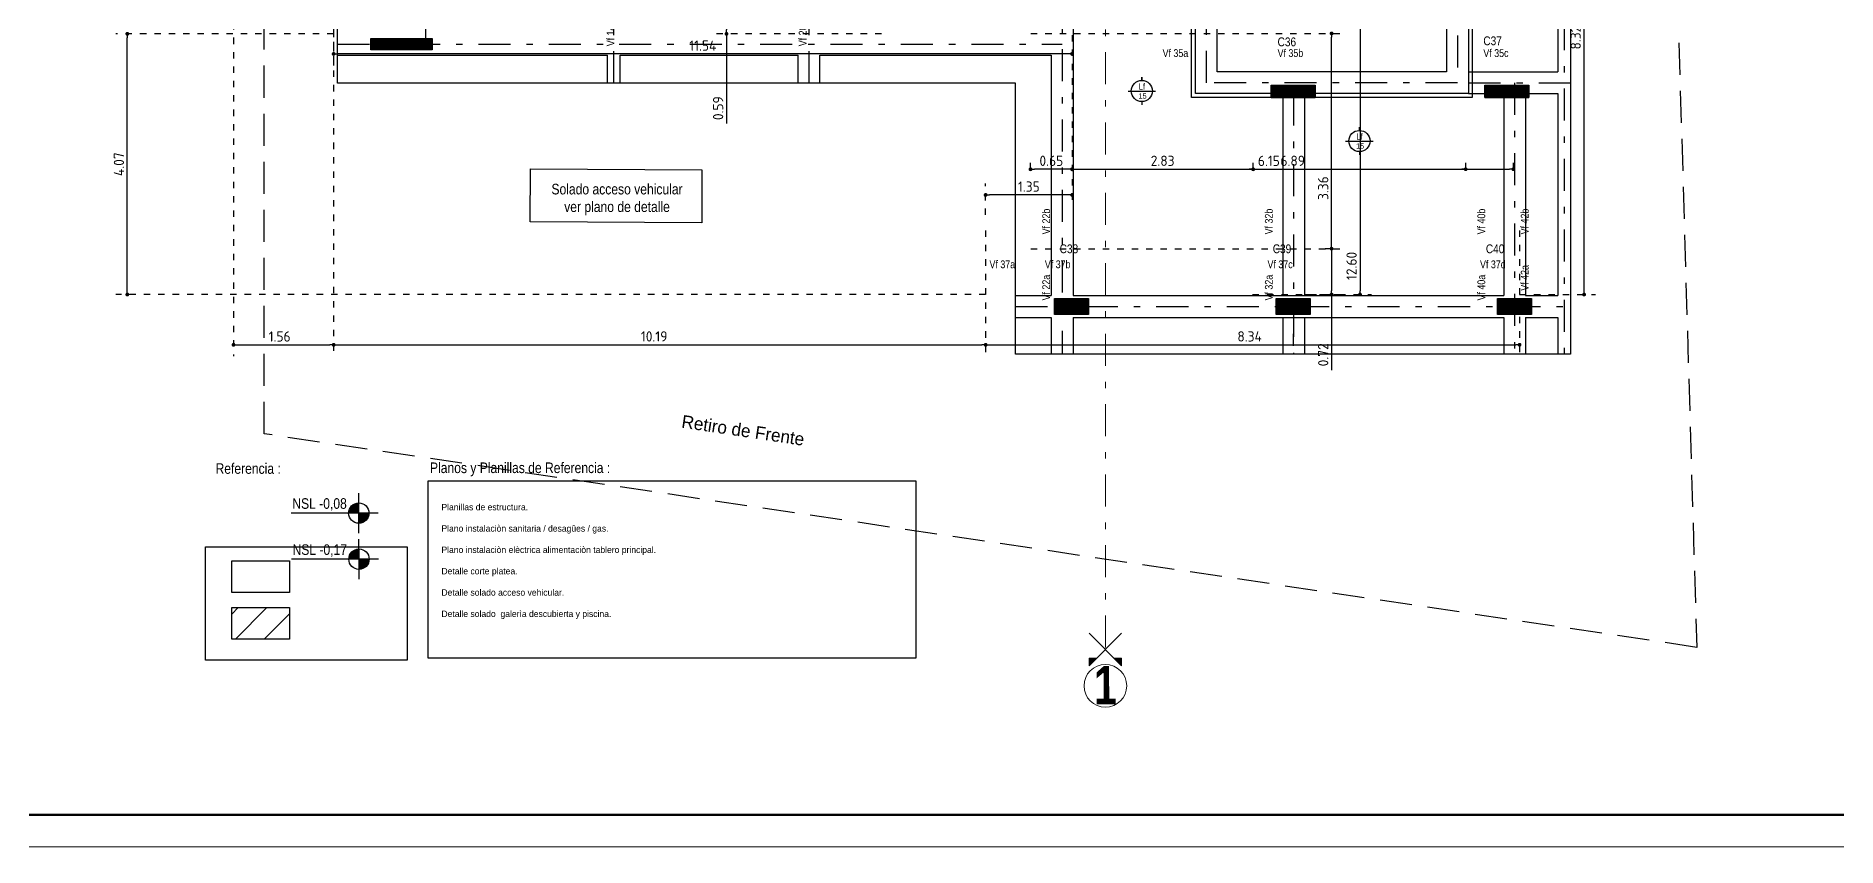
# Model space of a CAD drawing. Extents: x 233 to 569, y -241 to -74.
# Drawn here: x 346.48 to 374.62, y -111.52 to -98.86 of the extents above; entities that cross this region are included whole.
import ezdxf
from ezdxf.enums import TextEntityAlignment as Align

# ---------------------------------------------------------------- set-up
doc = ezdxf.new("R2010")
doc.units = 0
doc.header["$MEASUREMENT"] = 0
for name, pattern in [('CENTER', [2, 1.25, -0.25, 0.25, -0.25]), ('DASHDOT', [1, 0.5, -0.25, 0, -0.25]), ('DOT2', [0.125, 0, -0.125]), ('TRAZOS', [0.75, 0.5, -0.25])]:
    doc.linetypes.add(name, pattern=pattern)
doc.layers.get('0').update_dxf_attribs({"linetype": 'CONTINUOUS', "lineweight": 50})
doc.layers.get('DEFPOINTS').update_dxf_attribs({"linetype": 'CONTINUOUS'})
for name, color, linetype, lineweight in [('00 EJES DE REPLANTEO MODEL 1 Y 2', 1, 'CENTER', 20), ('LINEAS', 2, 'CONTINUOUS', 20), ('MARCOS', 4, 'CONTINUOUS', 80)]:
    doc.layers.add(name, color=color, linetype=linetype, lineweight=lineweight)
for name, color, linetype in [('2D PB TERRENO RETIROS', 205, 'CONTINUOUS'), ('2D PLATEA COLUMNAS BORDES', 7, 'CONTINUOUS'), ('2D PLATEA COLUMNAS HATCH', 92, 'CONTINUOUS'), ('2D PLATEA CONTORNOS', 211, 'CONTINUOUS'), ('2D PLATEA VIGAS', 7, 'CONTINUOUS'), ('2D PLATEA VIGAS EJES', 5, 'DASHDOT'), ('NIVELES PLANTA', 7, 'CONTINUOUS'), ('PAPER PLATEA EST COTAS 1 50 EJES VIGAS', 7, 'CONTINUOUS'), ('PAPER PLATEA EST TEXTO NOM COLUMNAS', 92, 'CONTINUOUS'), ('PAPER PLATEA EST TEXTO NOM VIGAS', 7, 'CONTINUOUS'), ('PAPER ROTULO TEXTO LETRA OSCURA', 250, 'CONTINUOUS')]:
    doc.layers.add(name, color=color, linetype=linetype)
doc.styles.add('ARIAL', font='')
doc.styles.add('SANSSERIFBOLD', font='', dxfattribs={"width": 0.8, "height": 0.32774})
doc.styles.get("Standard").update_dxf_attribs({"font": 'bahnschrift.ttf'})
doc.styles.add('style3', font='GOTHIC.TTF')
doc.styles.get('ARIAL').set_extended_font_data('DIN')
doc.styles.get('SANSSERIFBOLD').set_extended_font_data('Sitka Banner Semibold', bold=True)
doc.dimstyles.new('PLANTA', dxfattribs={"dimscale": 0, "dimtxt": 0.16, "dimasz": 0.06, "dimexe": 0.18, "dimexo": 0, "dimgap": 0.05, "dimtad": 1, "dimzin": 0, "dimdsep": 46, "dimtxsty": 'ARIAL', "dimblk1": 'DOT', "dimblk2": 'DOT', "dimsah": 1, "dimcen": 0.09, "dimclrd": 1, "dimclre": 1, "dimclrt": 3, "dimadec": 0, "dimazin": 0, "dimtfac": 1, "dimtofl": 0, "dimtmove": 0, "dimatfit": 3, "dimldrblk": 'DOT', "dimfxl": 0.18, "dimtolj": 1, "dimtzin": 0, "dimarcsym": 0})
pattern_1 = [(90, (346.897561, 32.2584004), (-0.00635, 2e-18), []), (180, (346.897561, 32.2584004), (-2e-18, -0.00635), [])]

# ---------------------------------------------------------------- blocks, each defined once
blk = doc.blocks.new('_DOT')
at = {"color": 0, "linetype": 'ByBlock'}
blk.add_line((-0.5, 0), (-1, 0), dxfattribs=at)
at = {"color": 0, "linetype": 'ByBlock', "const_width": 0.5}
blk.add_lwpolyline([(-0.25, 0, 1), (0.25, 0, 1)], format="xyb", close=True, dxfattribs=at)
blk = doc.blocks.new('*D471')
at = {"layer": 'DEFPOINTS', "color": 0, "transparency": 16777216}
for p in [(362.668, -90.291), (361.318, -101.339), (361.318, -101.65)]:
    blk.add_point(p, dxfattribs=at)
at = {"layer": 'PAPER PLATEA EST COTAS 1 50 EJES VIGAS', "color": 1, "linetype": 'DOT2', "lineweight": -2, "transparency": 16777216}
for p, q in [((362.668, -90.291), (362.668, -101.519)), ((361.318, -101.65), (361.318, -101.159))]:
    blk.add_line(p, q, dxfattribs=at)
at = {"layer": 'PAPER PLATEA EST COTAS 1 50 EJES VIGAS', "color": 1, "lineweight": -2, "transparency": 16777216}
blk.add_line((362.608, -101.339), (361.378, -101.339), dxfattribs=at)
at = {"layer": 'PAPER PLATEA EST COTAS 1 50 EJES VIGAS', "color": 1, "lineweight": -2, "transparency": 16777216, "xscale": 0.06, "yscale": 0.06, "zscale": 0.06, "rotation": 180}
blk.add_blockref('_DOT', (361.318, -101.339), dxfattribs=at)
at = {"layer": 'PAPER PLATEA EST COTAS 1 50 EJES VIGAS', "color": 1, "lineweight": -2, "transparency": 16777216, "xscale": 0.06, "yscale": 0.06, "zscale": 0.06}
blk.add_blockref('_DOT', (362.668, -101.339), dxfattribs=at)
at = {"layer": 'PAPER PLATEA EST COTAS 1 50 EJES VIGAS', "color": 3, "transparency": 16777216, "insert": (361.993, -101.208), "char_height": 0.16, "attachment_point": 5, "style": 'ARIAL'}
blk.add_mtext('\\A1;1.35', dxfattribs=at)
blk = doc.blocks.new('*D472')
at = {"layer": 'DEFPOINTS', "color": 0, "transparency": 16777216}
for p in [(362.668, -90.291), (351.133, -98.547), (351.133, -99.136)]:
    blk.add_point(p, dxfattribs=at)
at = {"layer": 'PAPER PLATEA EST COTAS 1 50 EJES VIGAS', "color": 1, "linetype": 'DOT2', "lineweight": -2, "transparency": 16777216}
for p, q in [((362.668, -90.291), (362.668, -99.316)), ((351.133, -98.547), (351.133, -99.316))]:
    blk.add_line(p, q, dxfattribs=at)
at = {"layer": 'PAPER PLATEA EST COTAS 1 50 EJES VIGAS', "color": 1, "lineweight": -2, "transparency": 16777216}
blk.add_line((362.608, -99.136), (351.193, -99.136), dxfattribs=at)
at = {"layer": 'PAPER PLATEA EST COTAS 1 50 EJES VIGAS', "color": 1, "lineweight": -2, "transparency": 16777216, "xscale": 0.06, "yscale": 0.06, "zscale": 0.06, "rotation": 180}
blk.add_blockref('_DOT', (351.133, -99.136), dxfattribs=at)
at = {"layer": 'PAPER PLATEA EST COTAS 1 50 EJES VIGAS', "color": 1, "lineweight": -2, "transparency": 16777216, "xscale": 0.06, "yscale": 0.06, "zscale": 0.06}
blk.add_blockref('_DOT', (362.668, -99.136), dxfattribs=at)
at = {"layer": 'PAPER PLATEA EST COTAS 1 50 EJES VIGAS', "color": 3, "transparency": 16777216, "insert": (356.9, -99.006), "char_height": 0.16, "attachment_point": 5, "style": 'ARIAL'}
blk.add_mtext('\\A1;11.54', dxfattribs=at)
blk = doc.blocks.new('*D481')
at = {"layer": 'DEFPOINTS', "color": 0, "transparency": 16777216}
for p in [(362.668, -90.291), (365.488, -102.894), (367.166, -102.894)]:
    blk.add_point(p, dxfattribs=at)
at = {"layer": 'PAPER PLATEA EST COTAS 1 50 EJES VIGAS', "color": 1, "linetype": 'DOT2', "lineweight": -2, "transparency": 16777216}
for p, q in [((362.668, -90.291), (367.346, -90.291)), ((365.488, -102.894), (367.346, -102.894))]:
    blk.add_line(p, q, dxfattribs=at)
at = {"layer": 'PAPER PLATEA EST COTAS 1 50 EJES VIGAS', "color": 1, "lineweight": -2, "transparency": 16777216}
blk.add_line((367.166, -90.351), (367.166, -102.834), dxfattribs=at)
at = {"layer": 'PAPER PLATEA EST COTAS 1 50 EJES VIGAS', "color": 1, "lineweight": -2, "transparency": 16777216, "xscale": 0.06, "yscale": 0.06, "zscale": 0.06}
for p, rotation in [((367.166, -90.291), 90), ((367.166, -102.894), 270)]:
    blk.add_blockref('_DOT', p, dxfattribs=dict(at, rotation=rotation))
at = {"layer": 'PAPER PLATEA EST COTAS 1 50 EJES VIGAS', "color": 3, "transparency": 16777216, "insert": (367.034, -102.447), "char_height": 0.16, "attachment_point": 5, "rotation": 90, "style": 'ARIAL'}
blk.add_mtext('\\A1;12.60', dxfattribs=at)
blk = doc.blocks.new('*D443')
at = {"layer": 'DEFPOINTS', "color": 0, "transparency": 16777216}
for p in [(369.658, -94.575), (370.667, -94.575), (369.658, -102.894)]:
    blk.add_point(p, dxfattribs=at)
at = {"layer": 'PAPER PLATEA EST COTAS 1 50 EJES VIGAS', "color": 1, "linetype": 'DOT2', "lineweight": -2, "transparency": 16777216}
for p, q in [((369.658, -94.575), (370.847, -94.575)), ((369.658, -102.894), (370.847, -102.894))]:
    blk.add_line(p, q, dxfattribs=at)
at = {"layer": 'PAPER PLATEA EST COTAS 1 50 EJES VIGAS', "color": 1, "lineweight": -2, "transparency": 16777216}
blk.add_line((370.667, -102.834), (370.667, -94.635), dxfattribs=at)
at = {"layer": 'PAPER PLATEA EST COTAS 1 50 EJES VIGAS', "color": 1, "lineweight": -2, "transparency": 16777216, "xscale": 0.06, "yscale": 0.06, "zscale": 0.06}
for p, rotation in [((370.667, -94.575), 90), ((370.667, -102.894), 270)]:
    blk.add_blockref('_DOT', p, dxfattribs=dict(at, rotation=rotation))
at = {"layer": 'PAPER PLATEA EST COTAS 1 50 EJES VIGAS', "color": 3, "transparency": 16777216, "insert": (370.535, -98.881), "char_height": 0.16, "attachment_point": 5, "rotation": 90, "style": 'ARIAL'}
blk.add_mtext('\\A1;8.32', dxfattribs=at)
blk = doc.blocks.new('*D444')
at = {"layer": 'DEFPOINTS', "color": 0, "transparency": 16777216}
for p in [(347.91, -98.822), (351.133, -98.822), (361.318, -102.894)]:
    blk.add_point(p, dxfattribs=at)
at = {"layer": 'PAPER PLATEA EST COTAS 1 50 EJES VIGAS', "color": 1, "linetype": 'DOT2', "lineweight": -2, "transparency": 16777216}
for p, q in [((351.133, -98.822), (347.73, -98.822)), ((361.318, -102.894), (347.73, -102.894))]:
    blk.add_line(p, q, dxfattribs=at)
at = {"layer": 'PAPER PLATEA EST COTAS 1 50 EJES VIGAS', "color": 1, "lineweight": -2, "transparency": 16777216}
blk.add_line((347.91, -102.834), (347.91, -98.882), dxfattribs=at)
at = {"layer": 'PAPER PLATEA EST COTAS 1 50 EJES VIGAS', "color": 1, "lineweight": -2, "transparency": 16777216, "xscale": 0.06, "yscale": 0.06, "zscale": 0.06}
for p, rotation in [((347.91, -98.822), 90), ((347.91, -102.894), 270)]:
    blk.add_blockref('_DOT', p, dxfattribs=dict(at, rotation=rotation))
at = {"layer": 'PAPER PLATEA EST COTAS 1 50 EJES VIGAS', "color": 3, "transparency": 16777216, "insert": (347.779, -100.858), "char_height": 0.16, "attachment_point": 5, "rotation": 90, "style": 'ARIAL'}
blk.add_mtext('\\A1;4.07', dxfattribs=at)
blk = doc.blocks.new('*D445')
at = {"layer": 'DEFPOINTS', "color": 0, "transparency": 16777216}
for p in [(361.318, -101.893), (369.658, -101.893), (369.658, -103.679)]:
    blk.add_point(p, dxfattribs=at)
at = {"layer": 'PAPER PLATEA EST COTAS 1 50 EJES VIGAS', "color": 1, "linetype": 'DOT2', "lineweight": -2, "transparency": 16777216}
for p, q in [((361.318, -101.893), (361.318, -103.859)), ((369.658, -101.893), (369.658, -103.859))]:
    blk.add_line(p, q, dxfattribs=at)
at = {"layer": 'PAPER PLATEA EST COTAS 1 50 EJES VIGAS', "color": 1, "lineweight": -2, "transparency": 16777216}
blk.add_line((361.378, -103.679), (369.598, -103.679), dxfattribs=at)
at = {"layer": 'PAPER PLATEA EST COTAS 1 50 EJES VIGAS', "color": 1, "lineweight": -2, "transparency": 16777216, "xscale": 0.06, "yscale": 0.06, "zscale": 0.06, "rotation": 180}
blk.add_blockref('_DOT', (361.318, -103.679), dxfattribs=at)
at = {"layer": 'PAPER PLATEA EST COTAS 1 50 EJES VIGAS', "color": 1, "lineweight": -2, "transparency": 16777216, "xscale": 0.06, "yscale": 0.06, "zscale": 0.06}
blk.add_blockref('_DOT', (369.658, -103.679), dxfattribs=at)
at = {"layer": 'PAPER PLATEA EST COTAS 1 50 EJES VIGAS', "color": 3, "transparency": 16777216, "insert": (365.442, -103.548), "char_height": 0.16, "attachment_point": 5, "style": 'ARIAL'}
blk.add_mtext('\\A1;8.34', dxfattribs=at)
blk = doc.blocks.new('*D448')
at = {"layer": 'DEFPOINTS', "color": 0, "transparency": 16777216}
for p in [(351.133, -97.821), (361.318, -101.893), (361.318, -103.679)]:
    blk.add_point(p, dxfattribs=at)
at = {"layer": 'PAPER PLATEA EST COTAS 1 50 EJES VIGAS', "color": 1, "linetype": 'DOT2', "lineweight": -2, "transparency": 16777216}
for p, q in [((351.133, -97.821), (351.133, -103.859)), ((361.318, -101.893), (361.318, -103.859))]:
    blk.add_line(p, q, dxfattribs=at)
at = {"layer": 'PAPER PLATEA EST COTAS 1 50 EJES VIGAS', "color": 1, "lineweight": -2, "transparency": 16777216}
blk.add_line((351.193, -103.679), (361.258, -103.679), dxfattribs=at)
at = {"layer": 'PAPER PLATEA EST COTAS 1 50 EJES VIGAS', "color": 1, "lineweight": -2, "transparency": 16777216, "xscale": 0.06, "yscale": 0.06, "zscale": 0.06, "rotation": 180}
blk.add_blockref('_DOT', (351.133, -103.679), dxfattribs=at)
at = {"layer": 'PAPER PLATEA EST COTAS 1 50 EJES VIGAS', "color": 1, "lineweight": -2, "transparency": 16777216, "xscale": 0.06, "yscale": 0.06, "zscale": 0.06}
blk.add_blockref('_DOT', (361.318, -103.679), dxfattribs=at)
at = {"layer": 'PAPER PLATEA EST COTAS 1 50 EJES VIGAS', "color": 3, "transparency": 16777216, "insert": (356.14, -103.548), "char_height": 0.16, "attachment_point": 5, "style": 'ARIAL'}
blk.add_mtext('\\A1;10.19', dxfattribs=at)
blk = doc.blocks.new('*D449')
at = {"layer": 'DEFPOINTS', "color": 0, "transparency": 16777216}
for p in [(349.569, -94.156), (351.133, -97.821), (351.133, -103.679)]:
    blk.add_point(p, dxfattribs=at)
at = {"layer": 'PAPER PLATEA EST COTAS 1 50 EJES VIGAS', "color": 1, "linetype": 'DOT2', "lineweight": -2, "transparency": 16777216}
for p, q in [((349.569, -94.156), (349.569, -103.859)), ((351.133, -97.821), (351.133, -103.859))]:
    blk.add_line(p, q, dxfattribs=at)
at = {"layer": 'PAPER PLATEA EST COTAS 1 50 EJES VIGAS', "color": 1, "lineweight": -2, "transparency": 16777216}
blk.add_line((349.629, -103.679), (351.073, -103.679), dxfattribs=at)
at = {"layer": 'PAPER PLATEA EST COTAS 1 50 EJES VIGAS', "color": 1, "lineweight": -2, "transparency": 16777216, "xscale": 0.06, "yscale": 0.06, "zscale": 0.06, "rotation": 180}
blk.add_blockref('_DOT', (349.569, -103.679), dxfattribs=at)
at = {"layer": 'PAPER PLATEA EST COTAS 1 50 EJES VIGAS', "color": 1, "lineweight": -2, "transparency": 16777216, "xscale": 0.06, "yscale": 0.06, "zscale": 0.06}
blk.add_blockref('_DOT', (351.133, -103.679), dxfattribs=at)
at = {"layer": 'PAPER PLATEA EST COTAS 1 50 EJES VIGAS', "color": 3, "transparency": 16777216, "insert": (350.29, -103.549), "char_height": 0.16, "attachment_point": 5, "style": 'ARIAL'}
blk.add_mtext('\\A1;1.56', dxfattribs=at)
blk = doc.blocks.new('*D457')
at = {"layer": 'DEFPOINTS', "color": 0, "transparency": 16777216}
for p in [(357.27, -98.236), (362.714, -98.236), (359.69, -98.822)]:
    blk.add_point(p, dxfattribs=at)
at = {"layer": 'PAPER PLATEA EST COTAS 1 50 EJES VIGAS', "color": 1, "linetype": 'DOT2', "lineweight": -2, "transparency": 16777216}
for p, q in [((362.714, -98.236), (357.09, -98.236)), ((359.69, -98.822), (357.09, -98.822))]:
    blk.add_line(p, q, dxfattribs=at)
at = {"layer": 'PAPER PLATEA EST COTAS 1 50 EJES VIGAS', "color": 1, "lineweight": -2, "transparency": 16777216}
for p, q in [((357.27, -98.296), (357.27, -98.762)), ((357.27, -98.822), (357.27, -100.225))]:
    blk.add_line(p, q, dxfattribs=at)
at = {"layer": 'PAPER PLATEA EST COTAS 1 50 EJES VIGAS', "color": 1, "lineweight": -2, "transparency": 16777216, "xscale": 0.06, "yscale": 0.06, "zscale": 0.06}
for p, rotation in [((357.27, -98.236), 90), ((357.27, -98.822), 270)]:
    blk.add_blockref('_DOT', p, dxfattribs=dict(at, rotation=rotation))
at = {"layer": 'PAPER PLATEA EST COTAS 1 50 EJES VIGAS', "color": 3, "transparency": 16777216, "insert": (357.139, -99.983), "char_height": 0.16, "attachment_point": 5, "rotation": 90, "style": 'ARIAL'}
blk.add_mtext('\\A1;0.59', dxfattribs=at)
blk = doc.blocks.new('*D495')
at = {"layer": 'DEFPOINTS', "color": 0, "transparency": 16777216}
for p in [(362.025, -98.816), (366.722, -98.816), (366.722, -102.178)]:
    blk.add_point(p, dxfattribs=at)
at = {"layer": 'PAPER PLATEA EST COTAS 1 50 EJES VIGAS', "color": 1, "linetype": 'DOT2', "lineweight": -2, "transparency": 16777216}
for p, q in [((362.025, -98.816), (366.902, -98.816)), ((366.722, -102.178), (366.542, -102.178))]:
    blk.add_line(p, q, dxfattribs=at)
at = {"layer": 'PAPER PLATEA EST COTAS 1 50 EJES VIGAS', "color": 1, "lineweight": -2, "transparency": 16777216}
blk.add_line((366.722, -102.118), (366.722, -98.876), dxfattribs=at)
at = {"layer": 'PAPER PLATEA EST COTAS 1 50 EJES VIGAS', "color": 1, "lineweight": -2, "transparency": 16777216, "xscale": 0.06, "yscale": 0.06, "zscale": 0.06}
for p, rotation in [((366.722, -98.816), 90), ((366.722, -102.178), 270)]:
    blk.add_blockref('_DOT', p, dxfattribs=dict(at, rotation=rotation))
at = {"layer": 'PAPER PLATEA EST COTAS 1 50 EJES VIGAS', "color": 3, "transparency": 16777216, "insert": (366.591, -101.232), "char_height": 0.16, "attachment_point": 5, "rotation": 90, "style": 'ARIAL'}
blk.add_mtext('\\A1;3.36', dxfattribs=at)
blk = doc.blocks.new('*D496')
at = {"layer": 'DEFPOINTS', "color": 0, "transparency": 16777216}
for p in [(362.025, -102.178), (366.722, -102.178), (366.309, -102.894)]:
    blk.add_point(p, dxfattribs=at)
at = {"layer": 'PAPER PLATEA EST COTAS 1 50 EJES VIGAS', "color": 1, "linetype": 'DOT2', "lineweight": -2, "transparency": 16777216}
for p, q in [((362.025, -102.178), (366.902, -102.178)), ((366.309, -102.894), (366.902, -102.894))]:
    blk.add_line(p, q, dxfattribs=at)
at = {"layer": 'PAPER PLATEA EST COTAS 1 50 EJES VIGAS', "color": 1, "lineweight": -2, "transparency": 16777216}
for p, q in [((366.722, -102.238), (366.722, -102.834)), ((366.722, -102.894), (366.722, -104.077))]:
    blk.add_line(p, q, dxfattribs=at)
at = {"layer": 'PAPER PLATEA EST COTAS 1 50 EJES VIGAS', "color": 1, "lineweight": -2, "transparency": 16777216, "xscale": 0.06, "yscale": 0.06, "zscale": 0.06}
for p, rotation in [((366.722, -102.178), 90), ((366.722, -102.894), 270)]:
    blk.add_blockref('_DOT', p, dxfattribs=dict(at, rotation=rotation))
at = {"layer": 'PAPER PLATEA EST COTAS 1 50 EJES VIGAS', "color": 3, "transparency": 16777216, "insert": (366.591, -103.835), "char_height": 0.16, "attachment_point": 5, "rotation": 90, "style": 'ARIAL'}
blk.add_mtext('\\A1;0.72', dxfattribs=at)
blk = doc.blocks.new('*D505')
at = {"layer": 'DEFPOINTS', "color": 0, "transparency": 16777216}
for p in [(362.668, -90.291), (365.497, -100.937), (365.497, -100.937)]:
    blk.add_point(p, dxfattribs=at)
at = {"layer": 'PAPER PLATEA EST COTAS 1 50 EJES VIGAS', "color": 1, "linetype": 'DOT2', "lineweight": -2, "transparency": 16777216}
for p, q in [((362.668, -90.291), (362.668, -101.117)), ((365.497, -100.937), (365.497, -100.757))]:
    blk.add_line(p, q, dxfattribs=at)
at = {"layer": 'PAPER PLATEA EST COTAS 1 50 EJES VIGAS', "color": 1, "lineweight": -2, "transparency": 16777216}
blk.add_line((362.728, -100.937), (365.437, -100.937), dxfattribs=at)
at = {"layer": 'PAPER PLATEA EST COTAS 1 50 EJES VIGAS', "color": 1, "lineweight": -2, "transparency": 16777216, "xscale": 0.06, "yscale": 0.06, "zscale": 0.06, "rotation": 180}
blk.add_blockref('_DOT', (362.668, -100.937), dxfattribs=at)
at = {"layer": 'PAPER PLATEA EST COTAS 1 50 EJES VIGAS', "color": 1, "lineweight": -2, "transparency": 16777216, "xscale": 0.06, "yscale": 0.06, "zscale": 0.06}
blk.add_blockref('_DOT', (365.497, -100.937), dxfattribs=at)
at = {"layer": 'PAPER PLATEA EST COTAS 1 50 EJES VIGAS', "color": 3, "transparency": 16777216, "insert": (364.083, -100.805), "char_height": 0.16, "attachment_point": 5, "style": 'ARIAL'}
blk.add_mtext('\\A1;2.83', dxfattribs=at)
blk = doc.blocks.new('*D506')
at = {"layer": 'DEFPOINTS', "color": 0, "transparency": 16777216}
for p in [(362.668, -90.291), (368.817, -100.937), (368.817, -100.937)]:
    blk.add_point(p, dxfattribs=at)
at = {"layer": 'PAPER PLATEA EST COTAS 1 50 EJES VIGAS', "color": 1, "linetype": 'DOT2', "lineweight": -2, "transparency": 16777216}
for p, q in [((362.668, -90.291), (362.668, -101.117)), ((368.817, -100.937), (368.817, -100.757))]:
    blk.add_line(p, q, dxfattribs=at)
at = {"layer": 'PAPER PLATEA EST COTAS 1 50 EJES VIGAS', "color": 1, "lineweight": -2, "transparency": 16777216}
blk.add_line((362.728, -100.937), (368.757, -100.937), dxfattribs=at)
at = {"layer": 'PAPER PLATEA EST COTAS 1 50 EJES VIGAS', "color": 1, "lineweight": -2, "transparency": 16777216, "xscale": 0.06, "yscale": 0.06, "zscale": 0.06, "rotation": 180}
blk.add_blockref('_DOT', (362.668, -100.937), dxfattribs=at)
at = {"layer": 'PAPER PLATEA EST COTAS 1 50 EJES VIGAS', "color": 1, "lineweight": -2, "transparency": 16777216, "xscale": 0.06, "yscale": 0.06, "zscale": 0.06}
blk.add_blockref('_DOT', (368.817, -100.937), dxfattribs=at)
at = {"layer": 'PAPER PLATEA EST COTAS 1 50 EJES VIGAS', "color": 3, "transparency": 16777216, "insert": (365.742, -100.806), "char_height": 0.16, "attachment_point": 5, "style": 'ARIAL'}
blk.add_mtext('\\A1;6.15', dxfattribs=at)
blk = doc.blocks.new('*D507')
at = {"layer": 'DEFPOINTS', "color": 0, "transparency": 16777216}
for p in [(362.668, -90.291), (369.562, -100.937), (369.562, -100.937)]:
    blk.add_point(p, dxfattribs=at)
at = {"layer": 'PAPER PLATEA EST COTAS 1 50 EJES VIGAS', "color": 1, "linetype": 'DOT2', "lineweight": -2, "transparency": 16777216}
for p, q in [((362.668, -90.291), (362.668, -101.117)), ((369.562, -100.937), (369.562, -100.757))]:
    blk.add_line(p, q, dxfattribs=at)
at = {"layer": 'PAPER PLATEA EST COTAS 1 50 EJES VIGAS', "color": 1, "lineweight": -2, "transparency": 16777216}
blk.add_line((362.728, -100.937), (369.502, -100.937), dxfattribs=at)
at = {"layer": 'PAPER PLATEA EST COTAS 1 50 EJES VIGAS', "color": 1, "lineweight": -2, "transparency": 16777216, "xscale": 0.06, "yscale": 0.06, "zscale": 0.06, "rotation": 180}
blk.add_blockref('_DOT', (362.668, -100.937), dxfattribs=at)
at = {"layer": 'PAPER PLATEA EST COTAS 1 50 EJES VIGAS', "color": 1, "lineweight": -2, "transparency": 16777216, "xscale": 0.06, "yscale": 0.06, "zscale": 0.06}
blk.add_blockref('_DOT', (369.562, -100.937), dxfattribs=at)
at = {"layer": 'PAPER PLATEA EST COTAS 1 50 EJES VIGAS', "color": 3, "transparency": 16777216, "insert": (366.115, -100.805), "char_height": 0.16, "attachment_point": 5, "style": 'ARIAL'}
blk.add_mtext('\\A1;6.89', dxfattribs=at)
blk = doc.blocks.new('*D508')
at = {"layer": 'DEFPOINTS', "color": 0, "transparency": 16777216}
for p in [(362.668, -90.291), (362.019, -100.937), (362.019, -100.937)]:
    blk.add_point(p, dxfattribs=at)
at = {"layer": 'PAPER PLATEA EST COTAS 1 50 EJES VIGAS', "color": 1, "linetype": 'DOT2', "lineweight": -2, "transparency": 16777216}
for p, q in [((362.668, -90.291), (362.668, -101.117)), ((362.019, -100.937), (362.019, -100.757))]:
    blk.add_line(p, q, dxfattribs=at)
at = {"layer": 'PAPER PLATEA EST COTAS 1 50 EJES VIGAS', "color": 1, "lineweight": -2, "transparency": 16777216}
blk.add_line((362.608, -100.937), (362.079, -100.937), dxfattribs=at)
at = {"layer": 'PAPER PLATEA EST COTAS 1 50 EJES VIGAS', "color": 1, "lineweight": -2, "transparency": 16777216, "xscale": 0.06, "yscale": 0.06, "zscale": 0.06, "rotation": 180}
blk.add_blockref('_DOT', (362.019, -100.937), dxfattribs=at)
at = {"layer": 'PAPER PLATEA EST COTAS 1 50 EJES VIGAS', "color": 1, "lineweight": -2, "transparency": 16777216, "xscale": 0.06, "yscale": 0.06, "zscale": 0.06}
blk.add_blockref('_DOT', (362.668, -100.937), dxfattribs=at)
at = {"layer": 'PAPER PLATEA EST COTAS 1 50 EJES VIGAS', "color": 3, "transparency": 16777216, "insert": (362.344, -100.805), "char_height": 0.16, "attachment_point": 5, "style": 'ARIAL'}
blk.add_mtext('\\A1;0.65', dxfattribs=at)

msp = doc.modelspace()

# ---------------------------------------------------------------- hatches: boundary and pattern name
at = {"layer": '00 EJES DE REPLANTEO MODEL 1 Y 2', "linetype": 'Continuous'}
for points in [[(362.9337, -108.6928), (362.9337, -108.5728), (363.0537, -108.5728)], [(363.3228, -108.5728), (363.4428, -108.5728), (363.4428, -108.6928)]]:
    msp.add_hatch(color=256, dxfattribs=at).paths.add_polyline_path(points)
at = {"layer": '2D PLATEA COLUMNAS HATCH'}
h = msp.add_hatch(dxfattribs=at)
h.set_pattern_fill('NET', color=256, scale=0.002, angle=90)
h.set_pattern_definition(pattern_1)
h.paths.add_polyline_path([(352.6747, -98.8933), (351.7147, -98.8933), (351.7147, -99.0722), (352.6747, -99.0722)])
h = msp.add_hatch(dxfattribs=at)
h.set_pattern_fill('NET', color=256, scale=0.002, angle=90)
h.set_pattern_definition([(90, (343.5545465, 17.348971), (-0.00635, 2e-18), []), (180, (343.5545465, 17.348971), (-2e-18, -0.00635), [])])
h.paths.add_polyline_path([(366.4632, -99.6254), (365.7766, -99.6252), (365.7766, -99.8153), (366.4632, -99.8155)])
h = msp.add_hatch(dxfattribs=at)
h.set_pattern_fill('NET', color=256, scale=0.002, angle=90)
h.set_pattern_definition([(90, (346.896402, 17.349048), (-0.00635, 2e-18), []), (180, (346.896402, 17.349048), (-2e-18, -0.00635), [])])
h.paths.add_polyline_path([(369.8051, -99.6253), (369.1185, -99.6251), (369.1185, -99.8152), (369.8051, -99.8154)])
h = msp.add_hatch(dxfattribs=at)
h.set_pattern_fill('NET', color=256, scale=0.002, angle=90)
h.set_pattern_definition(pattern_1)
h.paths.add_polyline_path([(362.9237, -102.9557), (362.3937, -102.9558), (362.3937, -103.2058), (362.9237, -103.2057)])
h = msp.add_hatch(dxfattribs=at)
h.set_pattern_fill('NET', color=256, scale=0.002, angle=90)
h.set_pattern_definition(pattern_1)
h.paths.add_polyline_path([(366.3849, -102.9557), (365.8549, -102.9558), (365.8549, -103.2058), (366.3849, -103.2057)])
h = msp.add_hatch(dxfattribs=at)
h.set_pattern_fill('NET', color=256, scale=0.002, angle=90)
h.set_pattern_definition(pattern_1)
h.paths.add_polyline_path([(369.8461, -102.9557), (369.3161, -102.9558), (369.3161, -103.2058), (369.8461, -103.2057)])
at = {"layer": '2D PLATEA CONTORNOS'}
h = msp.add_hatch(dxfattribs=at)
h.set_pattern_fill('ANSI31', color=256, scale=0.1)
h.set_pattern_definition([(45, (346.89756, 32.2584), (-0.2245064, 0.2245064), [])])
h.paths.add_polyline_path([(350.4438, -108.2743), (350.4438, -107.7832), (349.5412, -107.7832), (349.5412, -108.2743)])
at = {"layer": 'PAPER ROTULO TEXTO LETRA OSCURA', "linetype": 'Continuous', "lineweight": 0}
h = msp.add_hatch(color=256, dxfattribs=at)
h.dxf.hatch_style = 1
h.paths.add_polyline_path([(351.5256, -106.1484, 0.4128867), (351.3674, -106.3073), (351.5264, -106.3073)])
h.paths.add_polyline_path([(351.6853, -106.3073), (351.5264, -106.3073), (351.5271, -106.4662, 0.4128867)])
h = msp.add_hatch(color=256, dxfattribs=at)
h.dxf.hatch_style = 1
h.paths.add_polyline_path([(351.5296, -107.0272), (351.5289, -106.8683, 0.4128867), (351.3707, -107.0272)])
h.paths.add_polyline_path([(351.5296, -107.0272), (351.5303, -107.1861, 0.4128867), (351.6885, -107.0272)])

# ---------------------------------------------------------------- linework, layer by layer
at = {"layer": '00 EJES DE REPLANTEO MODEL 1 Y 2', "linetype": 'DASHDOT'}
msp.add_line((363.1882, -76.006), (363.1882, -108.4382), dxfattribs=at)
at = {"layer": '00 EJES DE REPLANTEO MODEL 1 Y 2', "linetype": 'Continuous'}
for p, q in [((363.4428, -108.1837), (362.9337, -108.6928)), ((363.4428, -108.6928), (362.9337, -108.1837))]:
    msp.add_line(p, q, dxfattribs=at)
for points in [[(362.9337, -108.6928), (362.9337, -108.5728), (363.0537, -108.5728)], [(363.4428, -108.6928), (363.4428, -108.5728), (363.3228, -108.5728)]]:
    msp.add_lwpolyline(points, dxfattribs=at)
msp.add_circle((363.1882, -109.0054), 0.3334, dxfattribs=at)
at = {"layer": '2D PB TERRENO RETIROS', "color": 252, "linetype": 'TRAZOS', "true_color": 0x939598}
msp.add_lwpolyline([(371.6631, -80.2291), (371.6631, -82.4684), (372.4251, -108.405), (350.0472, -105.0691), (350.0472, -92.8639)], dxfattribs=at)
at = {"layer": '2D PLATEA COLUMNAS BORDES'}
for points in [[(351.7147, -98.8933), (352.6747, -98.8933), (352.6747, -99.0722), (351.7147, -99.0722)], [(366.4632, -99.8153), (365.7766, -99.8153), (365.7766, -99.6253), (366.4632, -99.6253)], [(369.8051, -99.8152), (369.1185, -99.8152), (369.1185, -99.6252), (369.8051, -99.6252)], [(362.3937, -102.9558), (362.9237, -102.9558), (362.9237, -103.2057), (362.3937, -103.2057)], [(365.8549, -102.9558), (366.3849, -102.9558), (366.3849, -103.2057), (365.8549, -103.2057)], [(369.3161, -102.9558), (369.8461, -102.9558), (369.8461, -103.2057), (369.3161, -103.2057)]]:
    msp.add_lwpolyline(points, close=True, dxfattribs=at)
at = {"layer": '2D PLATEA CONTORNOS'}
for points in [[(349.5685, -79.434), (359.0143, -79.434), (359.0143, -83.489), (362.2504, -83.489), (362.2504, -81.804), (370.2063, -81.804), (370.2063, -91.8915), (369.3541, -91.8915), (369.354, -95.1765), (370.4555, -95.1765), (370.4556, -103.8258), (361.7843, -103.8258), (361.7843, -99.5922), (351.1947, -99.5922), (351.1947, -98.3733), (352.5097, -98.3733), (352.5097, -95.7817), (349.5687, -95.7817), (349.5687, -84.2243), (348.8889, -84.2243), (348.8889, -80.2141), (349.5685, -80.2141)], [(354.2092, -100.9314), (356.887, -100.947), (356.8832, -101.7735), (354.2054, -101.7579)], [(352.6082, -105.8021), (360.2251, -105.8021), (360.2251, -108.5745), (352.6082, -108.5745)], [(349.1326, -106.8365), (352.2827, -106.8365), (352.2827, -108.6039), (349.1326, -108.6039)], [(349.5412, -107.0548), (350.4438, -107.0548), (350.4438, -107.5459), (349.5412, -107.5459)], [(349.5412, -107.7832), (350.4438, -107.7832), (350.4438, -108.2743), (349.5412, -108.2743)]]:
    msp.add_lwpolyline(points, close=True, dxfattribs=at)
msp.add_lwpolyline([(368.9189, -91.3765), (368.9189, -99.0476), (368.9189, -99.0476), (368.9189, -99.8153), (364.5356, -99.8154), (364.5356, -98.1902)], dxfattribs=at)
at = {"layer": '2D PLATEA VIGAS'}
for p, q in [((370.4555, -95.1765), (370.4556, -103.8258)), ((364.9356, -99.4153), (364.9356, -95.3765)), ((370.2555, -95.3765), (370.2555, -99.4153)), ((362.6833, -98.1303), (362.6833, -102.9107)), ((351.1947, -99.1527), (355.4095, -99.1527)), ((355.4095, -99.5922), (355.4095, -99.1527)), ((355.6094, -99.1527), (358.3893, -99.1527)), ((355.6094, -99.5922), (355.6094, -99.1527)), ((358.3893, -99.5922), (358.3893, -99.1527)), ((358.7293, -99.5922), (358.7293, -99.1527)), ((358.7293, -99.1527), (362.3433, -99.1527)), ((362.3433, -99.1527), (362.3433, -102.9107)), ((368.8589, -99.4153), (370.2555, -99.4153)), ((365.9595, -99.7553), (365.9595, -102.9107)), ((366.2995, -99.7553), (366.2995, -102.9107)), ((368.8589, -99.7553), (369.4111, -99.7553)), ((369.4111, -99.7553), (369.4111, -102.9107)), ((369.7511, -99.7553), (369.7511, -102.9107)), ((369.7511, -99.7553), (370.2555, -99.7553)), ((370.2555, -99.7553), (370.2556, -102.9107)), ((361.7843, -102.9107), (362.3433, -102.9107)), ((362.6833, -102.9107), (369.4111, -102.9107)), ((369.7511, -102.9107), (370.2556, -102.9107)), ((361.7843, -103.2507), (362.3433, -103.2507)), ((362.3433, -103.2507), (362.3433, -103.8258)), ((362.6833, -103.2507), (369.4111, -103.2507)), ((362.6833, -103.2507), (362.6833, -103.8258)), ((365.9595, -103.2507), (365.9595, -103.8258)), ((366.1295, -103.696), (366.1295, -103.5066)), ((366.1295, -103.696), (366.1295, -103.5066)), ((366.2995, -103.2507), (366.2995, -103.8258)), ((369.4111, -103.2507), (369.4111, -103.8258)), ((369.7511, -103.2507), (370.2556, -103.2507)), ((369.7511, -103.2507), (369.7511, -103.8258)), ((370.2556, -103.2507), (370.2556, -103.8258))]:
    msp.add_line(p, q, dxfattribs=at)
for points in [[(350.1485, -80.009), (358.4543, -80.009), (358.4543, -84.7746), (369.7463, -84.7746), (369.7463, -91.3165), (368.8589, -91.3165), (368.8589, -99.7553), (364.5956, -99.7554), (364.5956, -98.1302), (362.3433, -98.1303), (362.3433, -91.3164), (358.5943, -91.3164), (358.5943, -92.0666), (352.5697, -92.0666), (352.5697, -95.2067), (350.1485, -95.2067), (350.1485, -83.6493), (349.4639, -83.6493), (349.4639, -80.7891), (350.1485, -80.7891)], [(366.4632, -99.8153), (365.7766, -99.8153), (365.7766, -99.6241), (366.4632, -99.6241)], [(369.8051, -99.8153), (369.1185, -99.8153), (369.1185, -99.6241), (369.8051, -99.6241)]]:
    msp.add_lwpolyline(points, close=True, dxfattribs=at)
msp.add_lwpolyline([(368.5189, -95.3765), (368.5189, -99.4153), (364.9356, -99.4153)], dxfattribs=at)
at = {"layer": '2D PLATEA VIGAS EJES'}
for p, q in [((355.5095, -99.5922), (355.5095, -92.0666)), ((358.5593, -99.5922), (358.5568, -92.0666)), ((352.5697, -95.2667), (352.5697, -98.9827)), ((370.3555, -95.2765), (370.3556, -103.8258)), ((362.5133, -97.9603), (362.5133, -103.8258)), ((351.1947, -98.9827), (362.5133, -98.9827)), ((368.8589, -99.5853), (370.4555, -99.5853)), ((369.5811, -99.5853), (369.5811, -103.8258)), ((366.1295, -99.7553), (366.1295, -103.8258)), ((361.7843, -103.0807), (370.3556, -103.0807))]:
    msp.add_line(p, q, dxfattribs=at)
msp.add_lwpolyline([(350.3185, -80.9591), (350.3185, -80.179), (358.2843, -80.179), (358.2843, -84.9446), (369.5763, -84.9446), (369.5763, -91.1465), (368.6889, -91.1465), (368.6889, -99.5853), (364.7656, -99.5853), (364.7656, -97.9602), (362.5133, -97.9603), (362.5133, -91.1464), (358.4243, -91.1464), (358.4243, -91.8966), (352.3997, -91.8966), (352.3997, -95.0367), (350.3185, -95.0367), (350.3185, -83.4793)], dxfattribs=at)
at = {"layer": 'LINEAS'}
msp.add_line((342.8705, -111.5225), (467.4834, -111.5225), dxfattribs=at)
at = {"layer": 'MARCOS'}
msp.add_line((343.3705, -111.0225), (466.9834, -111.0225), dxfattribs=at)
at = {"layer": 'NIVELES PLANTA'}
for p, q in [((351.5264, -106.3073), (351.5249, -105.9961)), ((351.5264, -106.3073), (350.4699, -106.3073)), ((351.8287, -106.3073), (351.5264, -106.3073)), ((351.5278, -106.6186), (351.5264, -106.3073)), ((351.5296, -107.0272), (351.5282, -106.716)), ((351.5296, -107.0272), (350.4731, -107.0272)), ((351.832, -107.0272), (351.5296, -107.0272)), ((351.531, -107.3385), (351.5296, -107.0272))]:
    msp.add_line(p, q, dxfattribs=at)
for centre in [(351.5264, -106.3073), (351.5296, -107.0272)]:
    msp.add_circle(centre, 0.1589, dxfattribs=at)
at = {"layer": 'PAPER ROTULO TEXTO LETRA OSCURA'}
for p, q in [((363.758, -99.55), (363.758, -99.5)), ((363.758, -99.5), (363.758, -99.55)), ((363.5427, -99.7152), (363.9732, -99.7152)), ((363.758, -99.8805), (363.758, -99.9305)), ((367.1569, -100.3315), (367.1569, -100.2815)), ((367.1569, -100.2815), (367.1569, -100.3315)), ((366.9417, -100.4967), (367.3722, -100.4967)), ((367.1569, -100.662), (367.1569, -100.712))]:
    msp.add_line(p, q, dxfattribs=at)
for centre in [(363.758, -99.7152), (367.1569, -100.4967)]:
    msp.add_circle(centre, 0.1652, dxfattribs=at)

# ---------------------------------------------------------------- texts
at = {"layer": '00 EJES DE REPLANTEO MODEL 1 Y 2', "linetype": 'Continuous', "style": 'SANSSERIFBOLD', "width": 0.8}
msp.add_text('1', height=0.6, rotation=0.12774, dxfattribs=at).set_placement((363.1882, -108.9966), align=Align.MIDDLE_CENTER)
at = {"layer": 'PAPER PLATEA EST TEXTO NOM COLUMNAS', "linetype": 'Continuous', "lineweight": 0, "char_height": 0.125, "width": 1.398555, "attachment_point": 1}
for s, insert in [('{\\fSwis721 BlkCn BT|b0|i0|c0|p34;\\H1.1x;C36}', (365.8785, -98.8787)), ('{\\fSwis721 BlkCn BT|b0|i0|c0|p34;\\H1.1x;C37}', (369.0927, -98.862)), ('{\\fSwis721 BlkCn BT|b0|i0|c0|p34;\\H1.1x;C38}', (362.4742, -102.1106)), ('{\\fSwis721 BlkCn BT|b0|i0|c0|p34;\\H1.1x;C39}', (365.8032, -102.1106)), ('{\\fSwis721 BlkCn BT|b0|i0|c0|p34;\\H1.1x;C40}', (369.1322, -102.1106))]:
    msp.add_mtext(s, dxfattribs=dict(at, insert=insert))
at = {"layer": 'PAPER PLATEA EST TEXTO NOM VIGAS', "linetype": 'Continuous', "lineweight": 0, "char_height": 0.11, "width": 1.398555, "attachment_point": 1, "rotation": 90}
for s, insert in [('{\\fSwis721 BlkCn BT|b0|i0|c0|p34;\\H1.1x;Vf 14a}', (355.3991, -99.0159)), ('{\\fSwis721 BlkCn BT|b0|i0|c0|p34;\\H1.1x;Vf 20a}', (358.3998, -99.0159)), ('{\\fSwis721 BlkCn BT|b0|i0|c0|p34;\\H1.1x;Vf 22b}', (362.2028, -101.9538)), ('{\\fSwis721 BlkCn BT|b0|i0|c0|p34;\\H1.1x;Vf 32b}', (365.6809, -101.9538)), ('{\\fSwis721 BlkCn BT|b0|i0|c0|p34;\\H1.1x;Vf 40b}', (369.0007, -101.9538)), ('{\\fSwis721 BlkCn BT|b0|i0|c0|p34;\\H1.1x;Vf 42b}', (369.6783, -101.9538)), ('{\\fSwis721 BlkCn BT|b0|i0|c0|p34;\\H1.1x;Vf 22a}', (362.2028, -102.9861)), ('{\\fSwis721 BlkCn BT|b0|i0|c0|p34;\\H1.1x;Vf 32a}', (365.6809, -102.9861)), ('{\\fSwis721 BlkCn BT|b0|i0|c0|p34;\\H1.1x;Vf 40a}', (369.0007, -102.9861)), ('{\\fSwis721 BlkCn BT|b0|i0|c0|p34;\\H1.1x;Vf 42a}', (369.6783, -102.8339))]:
    msp.add_mtext(s, dxfattribs=dict(at, insert=insert))
at = {"layer": 'PAPER PLATEA EST TEXTO NOM VIGAS', "linetype": 'Continuous', "lineweight": 0, "width": 1.398555, "attachment_point": 1}
for s, insert, char_height in [('{\\fSwis721 BlkCn BT|b0|i0|c0|p34;\\H1.1x;Vf 35a}', (364.0822, -99.0623), 0.11), ('{\\fSwis721 BlkCn BT|b0|i0|c0|p34;\\H1.1x;Vf 35b}', (365.8785, -99.0622), 0.11), ('{\\fSwis721 BlkCn BT|b0|i0|c0|p34;\\H1.1x;Vf 35c}', (369.0927, -99.0622), 0.11), ('{\\fSwis721 BlkCn BT|b0|i0|c0|p34;\\H1.1x;Lf}', (363.7092, -99.5945), 0.09), ('{\\fSwis721 BlkCn BT|b0|i0|c0|p34;\\H1.1x;Lf}', (367.1082, -100.376), 0.09), ('{\\fSwis721 BlkCn BT|b0|i0|c0|p34;\\H1.1x;Vf 37a}', (361.3782, -102.3616), 0.11), ('{\\fSwis721 BlkCn BT|b0|i0|c0|p34;\\H1.1x;Vf 37b}', (362.2429, -102.3616), 0.11), ('{\\fSwis721 BlkCn BT|b0|i0|c0|p34;\\H1.1x;Vf 37c}', (365.721, -102.3616), 0.11), ('{\\fSwis721 BlkCn BT|b0|i0|c0|p34;\\H1.1x;Vf 37d}', (369.0408, -102.3616), 0.11)]:
    msp.add_mtext(s, dxfattribs=dict(at, insert=insert, char_height=char_height))
at = {"layer": 'PAPER PLATEA EST TEXTO NOM VIGAS', "linetype": 'Continuous', "lineweight": 0, "char_height": 0.075, "width": 1.398555, "attachment_point": 1, "style": 'style3'}
for insert in [(363.7062, -99.7517), (367.1052, -100.5332)]:
    msp.add_mtext('{\\fSwis721 BlkCn BT|b0|i0|c0|p34;\\H1.1x;15}', dxfattribs=dict(at, insert=insert))
at = {"layer": 'PAPER ROTULO TEXTO LETRA OSCURA'}
msp.add_text('Retiro de Frente', height=0.2, rotation=351.52118, dxfattribs=at).set_placement((356.5579, -104.9713))
at = {"layer": 'PAPER ROTULO TEXTO LETRA OSCURA', "linetype": 'Continuous', "lineweight": 0, "char_height": 0.15}
for s, insert, width, attachment_point in [('{\\fSwis721 BlkCn BT|b0|i0|c0|p34;\\H1.1x;Solado acceso vehicular\\Pver plano de detalle}', (355.56, -101.4097), 4.65, 5), ('{\\fSwis721 BlkCn BT|b0|i0|c0|p34;\\H1.1x;Referencia :}', (349.7981, -105.6127), 4.65, 5), ('{\\fSwis721 BlkCn BT|b0|i0|c0|p34;\\H1.1x;Planos y Planillas de Referencia :}', (352.6382, -105.6247), 4.65, 4), ('{\\fSwis721 BlkCn BT|b0|i0|c0|p34;\\H1.1x;NSL -0,08}', (350.4877, -106.0756), 1.18142, 1), ('{\\fSwis721 BlkCn BT|b0|i0|c0|p34;\\H1.1x;NSL -0,17}', (350.4909, -106.7955), 1.18142, 1)]:
    msp.add_mtext(s, dxfattribs=dict(at, insert=insert, width=width, attachment_point=attachment_point))
at = {"layer": 'PAPER ROTULO TEXTO LETRA OSCURA', "insert": (352.8172, -105.9971), "char_height": 0.1, "width": 9.120963, "attachment_point": 1, "style": 'style3'}
msp.add_mtext('\\A1;\\PPlanillas de estructura.\\P\\PPlano instalaciòn sanitaria / desagûes / gas.\\P\\PPlano instalaciòn elèctrica alimentaciòn tablero principal.\\P\\PDetalle corte platea.\\P\\PDetalle solado acceso vehicular.\\P\\PDetalle solado  galerìa descubierta y piscina.', dxfattribs=at)

# ---------------------------------------------------------------- dimensions: what is measured, and where the dimension line sits
at = {"layer": 'PAPER PLATEA EST COTAS 1 50 EJES VIGAS'}
for base, p2, picture, middle in [((351.1326, -99.1365), (351.1326, -98.5465), '*D472', (356.9004, -99.0057)), ((361.3178, -101.3392), (361.3178, -101.6496), '*D471', (361.9929, -101.2077)), ((362.019, -100.9368), (362.019, -100.9368), '*D508', (362.3435, -100.8053)), ((365.497, -100.9368), (365.497, -100.9368), '*D505', (364.0826, -100.8052)), ((368.8169, -100.9368), (368.8169, -100.9368), '*D506', (365.7425, -100.806)), ((369.5617, -100.9368), (369.5617, -100.9368), '*D507', (366.1149, -100.8054))]:
    dim = msp.add_linear_dim(base=base, p1=(362.6681, -90.2907), p2=p2, dimstyle='PLANTA', override={"dimscale": 1}, dxfattribs=at)
    dim.commit()
    dim.dimension.update_dxf_attribs({"geometry": picture, "text_midpoint": middle})
for base, p1, p2, angle, picture, middle in [((367.1656, -102.8943), (362.6681, -90.2907), (365.4879, -102.8943), 90, '*D481', (367.1656, -102.4473)), ((351.1326, -103.6793), (349.5687, -94.156), (351.1326, -97.821), 180, '*D449', (350.2899, -103.6793)), ((370.6669, -94.5753), (369.6579, -102.8943), (369.6579, -94.5753), 270, '*D443', (370.6669, -98.8805)), ((361.3178, -103.6793), (351.1326, -97.821), (361.3178, -101.8929), 180, '*D448', (356.1402, -103.6793)), ((357.2704, -98.2362), (359.6896, -98.8224), (362.7136, -98.2362), 270, '*D457', (357.2704, -99.9831)), ((347.9103, -98.8224), (361.3178, -102.8943), (351.1326, -98.8224), 270, '*D444', (347.9103, -100.8583)), ((366.7223, -98.8158), (366.7223, -102.1777), (362.0251, -98.8158), 270, '*D495', (366.7223, -101.2325)), ((369.6579, -103.6793), (361.3178, -101.8929), (369.6579, -101.8929), 180, '*D445', (365.4421, -103.6793)), ((366.7223, -102.1777), (366.3093, -102.8943), (362.0251, -102.1777), 270, '*D496', (366.7223, -103.8351))]:
    dim = msp.add_linear_dim(base=base, p1=p1, p2=p2, angle=angle, dimstyle='PLANTA', override={"dimscale": 1}, dxfattribs=at)
    dim.commit()
    dim.dimension.update_dxf_attribs({"geometry": picture, "text_midpoint": middle, "dimtype": 160})

doc.saveas('drawing.dxf')
